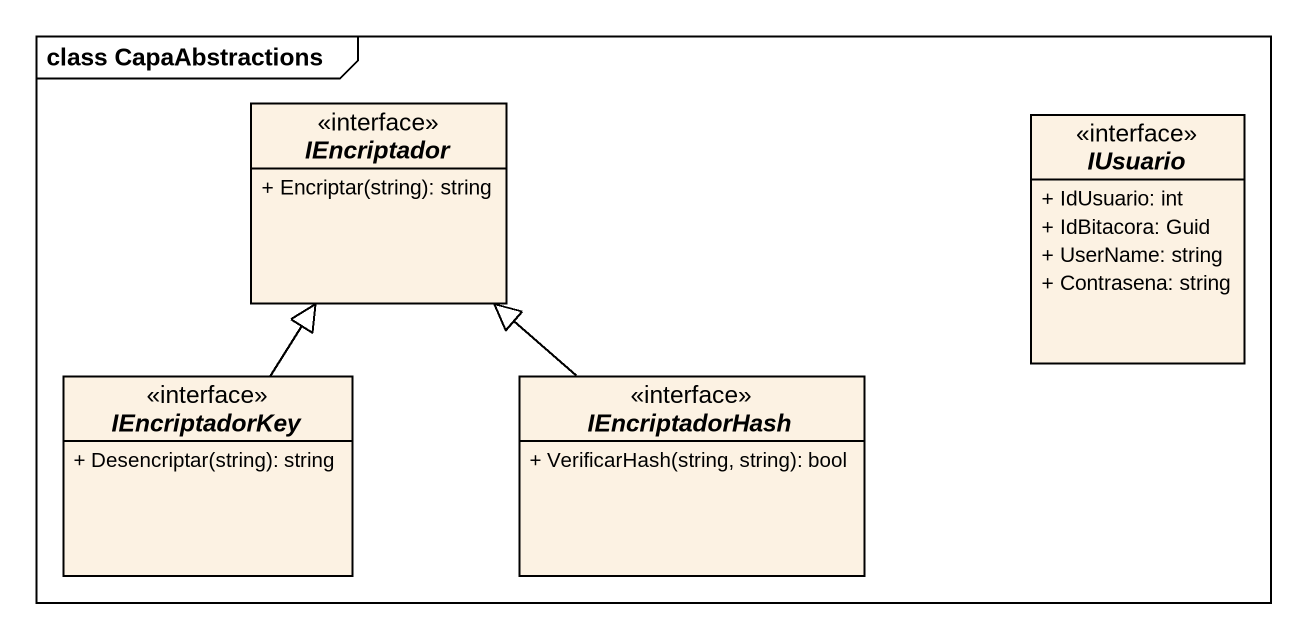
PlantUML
@startuml
mainframe class CapaAbstractions
hide circle
hide empty members
skinparam classAttributeIconSize 0
interface IEncriptador {
  + Encriptar(string): string
}
interface IUsuario {
  + IdUsuario: int
  + IdBitacora: Guid
  + UserName: string
  + Contrasena: string
}
interface IEncriptadorKey {
  + Desencriptar(string): string
}
interface IEncriptadorHash {
  + VerificarHash(string, string): bool
}
IEncriptadorKey -up-|> IEncriptador
IEncriptadorHash -up-|> IEncriptador
@enduml
